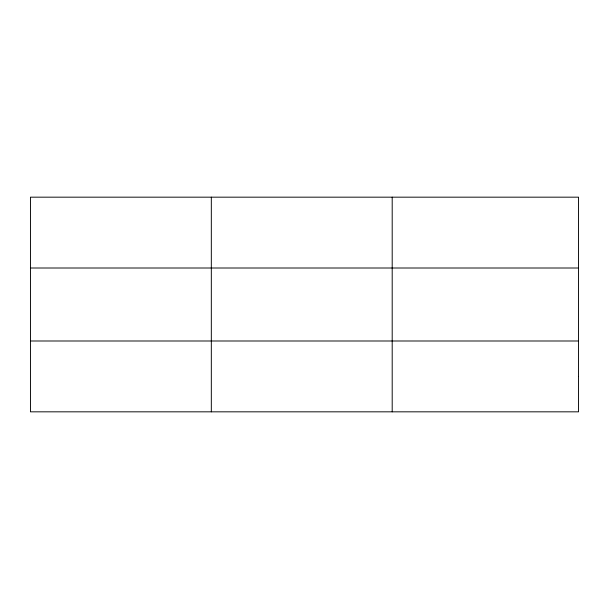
<?xml version="1.0" encoding="UTF-8"?>
<svg xmlns="http://www.w3.org/2000/svg" width="609" height="609" viewBox="0 0 609 609"><rect width="100%" height="100%" fill="white"/><g stroke="black" fill="none" stroke-linecap="round" stroke-linejoin="round"><path stroke-width="0.91" d="M211.323 197.171L211.323 411.829M392.196 197.171L392.196 411.829M30.45 268.006L578.55 268.006M30.45 340.994L578.55 340.994M578.55 376.415L578.55 411.829L30.45 411.829L30.45 197.171L578.55 197.171L578.55 376.415"/></g></svg>
